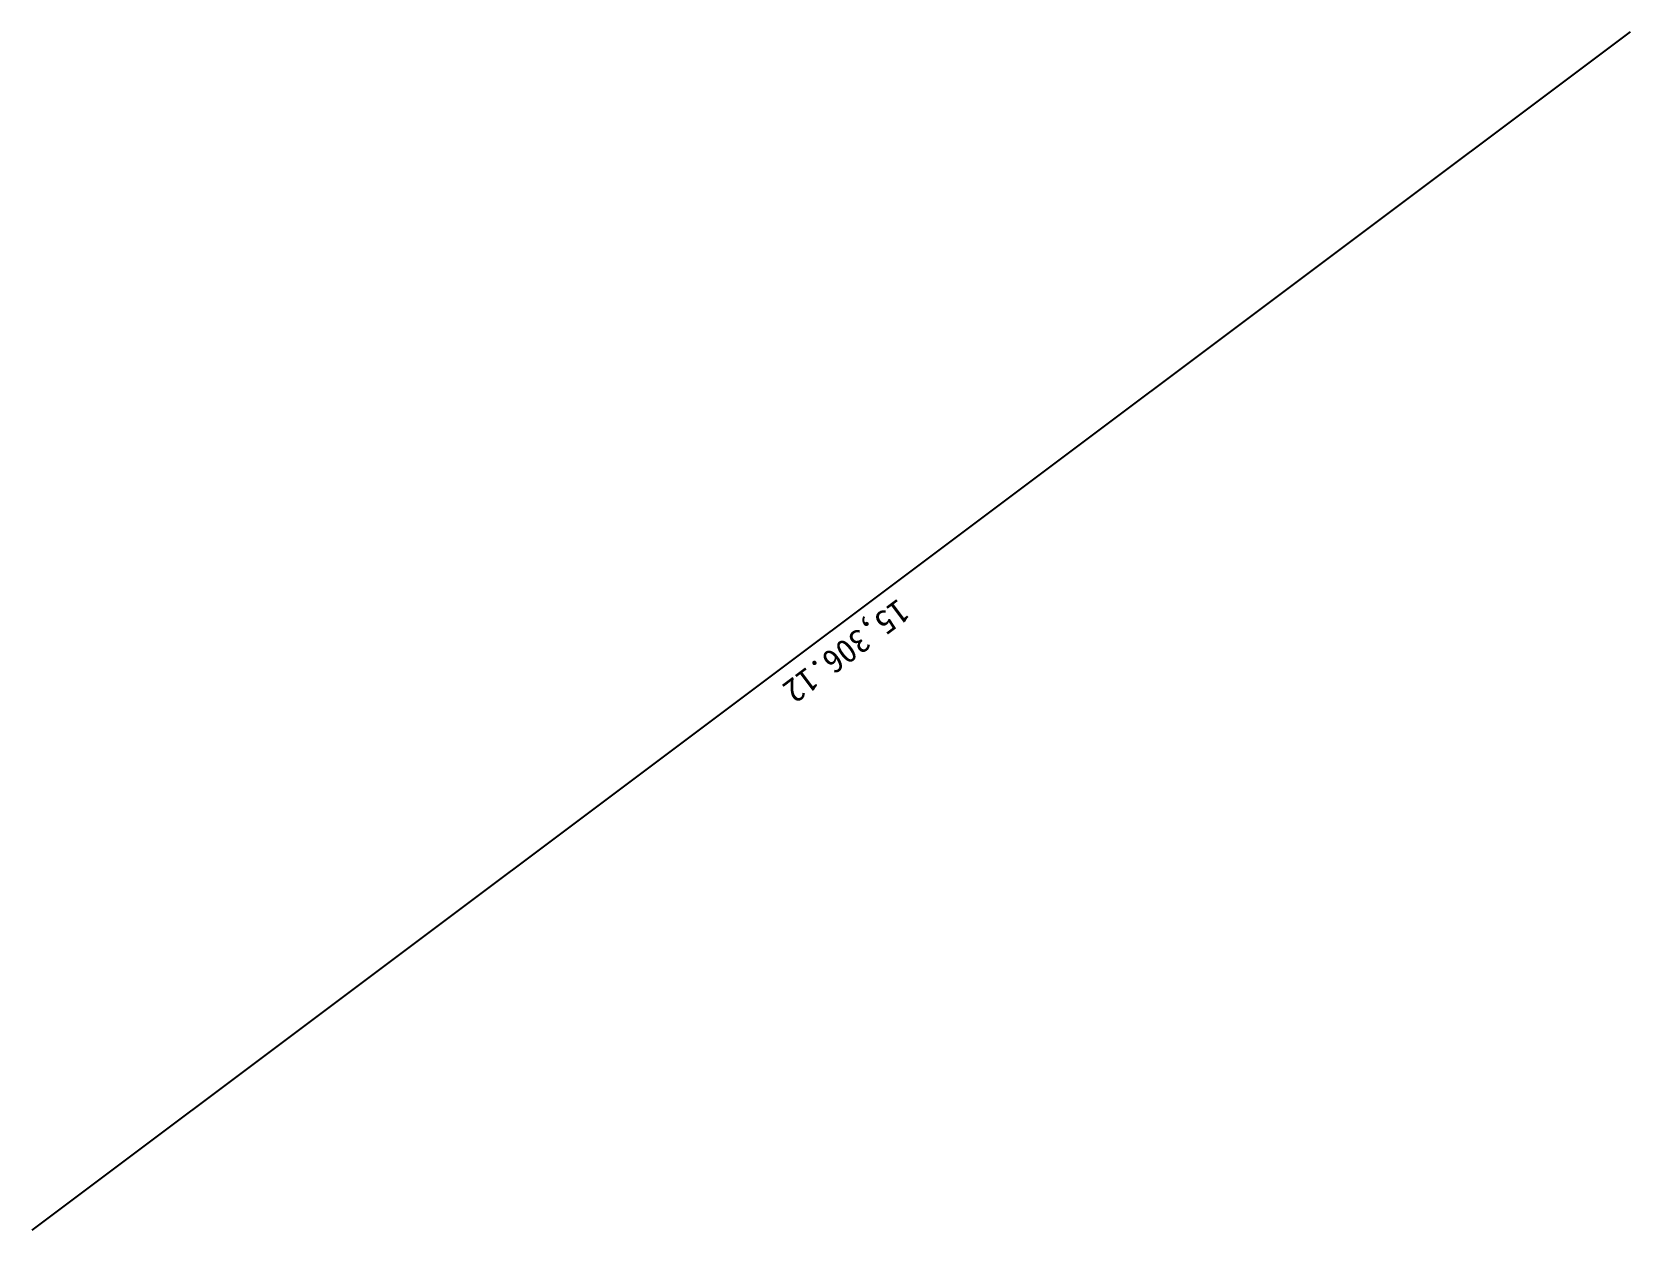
# Model space of a CAD drawing. Units: millimetres at full size, sheet at 1:100. Extents: x -15551 to -3306, y -6551 to 2633.
import ezdxf
from ezdxf.enums import TextEntityAlignment as Align

# ---------------------------------------------------------------- set-up
doc = ezdxf.new("R2010")
doc.units = ezdxf.units.MM
doc.header["$LTSCALE"] = 100
doc.layers.add('0-0', color=7, linetype='Continuous')
doc.styles.add('ＭＳ ゴシック', font='')
doc.styles.get('ＭＳ ゴシック').set_extended_font_data('MS Gothic')

msp = doc.modelspace()

# ---------------------------------------------------------------- linework, layer by layer
at = {"layer": '0-0'}
msp.add_line((-3306.1, 2632.7), (-15551, -6551), dxfattribs=at)

# ---------------------------------------------------------------- texts
at = {"layer": '0-0', "color": 4, "style": 'ＭＳ ゴシック'}
msp.add_text('15,306.12', height=183.3, rotation=216.87, dxfattribs=at).set_placement((-8948.6, -1661.7), align=Align.BOTTOM_LEFT)

doc.saveas('drawing.dxf')
